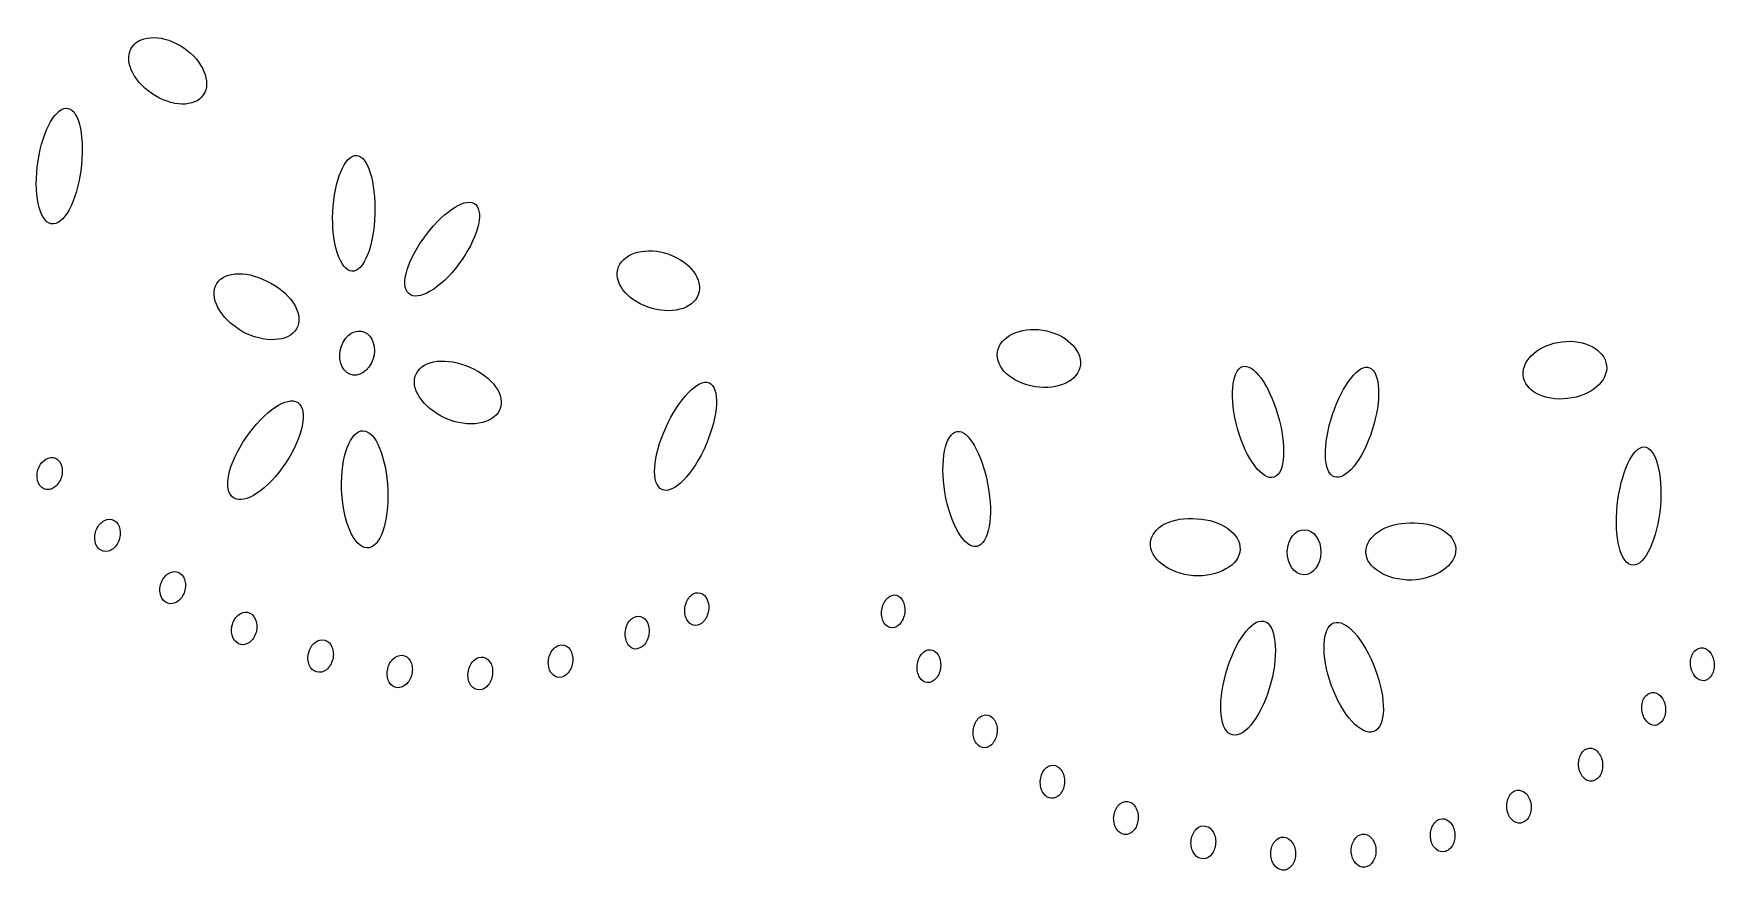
# Model space of a CAD drawing. Header units: centimetres. Extents: x -9.5 to 9.5, y -9.4 to 9.4.
# Drawn here: x -4.704 to -0.274, y -9.084 to -6.879 of the extents above; entities that cross this region are included whole.
import ezdxf

# ---------------------------------------------------------------- set-up
doc = ezdxf.new("R2010")
doc.units = ezdxf.units.CM
doc.header["$MEASUREMENT"] = 0
doc.layers.add('Camada 1', color=7, linetype='Continuous')

msp = doc.modelspace()

# ---------------------------------------------------------------- linework, layer by layer
at = {"layer": 'Camada 1'}
for points, knots in [([(-4.44788, -6.91901), (-4.46714, -6.95597), (-4.43761, -7.01069), (-4.38316, -7.04305), (-4.38316, -7.04305), (-4.32858, -7.07522), (-4.2705, -7.07125), (-4.25336, -7.03416), (-4.25336, -7.03416), (-4.23619, -6.99714), (-4.26519, -6.94164), (-4.31818, -6.91041), (-4.31818, -6.91041), (-4.37116, -6.87896), (-4.42968, -6.88372), (-4.44788, -6.91901)], [0, 0, 0, 0, 0.2, 0.2, 0.2, 0.2, 0.4, 0.4, 0.4, 0.4, 0.6, 0.6, 0.6, 0.6, 1, 1, 1, 1]), ([(-4.6187, -7.07551), (-4.65026, -7.0771), (-4.68508, -7.1456), (-4.69479, -7.22987), (-4.69479, -7.22987), (-4.70429, -7.31356), (-4.68532, -7.38343), (-4.65187, -7.38055), (-4.65187, -7.38055), (-4.61864, -7.37827), (-4.5866, -7.30819), (-4.57834, -7.22482), (-4.57834, -7.22482), (-4.57025, -7.14145), (-4.58679, -7.07382), (-4.6187, -7.07551)], [0, 0, 0, 0, 0.2, 0.2, 0.2, 0.2, 0.4, 0.4, 0.4, 0.4, 0.6, 0.6, 0.6, 0.6, 1, 1, 1, 1]), ([(-3.9162, -7.36425), (-3.91684, -7.44799), (-3.89064, -7.51125), (-3.85942, -7.50466), (-3.85942, -7.50466), (-3.82815, -7.49802), (-3.80439, -7.42375), (-3.80473, -7.33956), (-3.80473, -7.33956), (-3.8051, -7.25521), (-3.82846, -7.19325), (-3.85886, -7.20049), (-3.85886, -7.20049), (-3.88916, -7.20744), (-3.91554, -7.28046), (-3.9162, -7.36425)], [0, 0, 0, 0, 0.2, 0.2, 0.2, 0.2, 0.4, 0.4, 0.4, 0.4, 0.6, 0.6, 0.6, 0.6, 1, 1, 1, 1]), ([(-3.59235, -7.49797), (-3.54192, -7.4355), (-3.51708, -7.36176), (-3.5352, -7.33406), (-3.5352, -7.33406), (-3.55335, -7.30625), (-3.6083, -7.3347), (-3.65977, -7.39685), (-3.65977, -7.39685), (-3.71123, -7.45905), (-3.73883, -7.53158), (-3.7197, -7.5596), (-3.7197, -7.5596), (-3.70062, -7.58777), (-3.64281, -7.56042), (-3.59235, -7.49797)], [0, 0, 0, 0, 0.2, 0.2, 0.2, 0.2, 0.4, 0.4, 0.4, 0.4, 0.6, 0.6, 0.6, 0.6, 1, 1, 1, 1]), ([(-3.0738, -7.60338), (-3.01371, -7.61992), (-2.95844, -7.60044), (-2.95029, -7.55972), (-2.95029, -7.55972), (-2.94217, -7.51903), (-2.98278, -7.47299), (-3.0411, -7.4569), (-3.0411, -7.4569), (-3.09933, -7.44092), (-3.15466, -7.46063), (-3.16463, -7.50085), (-3.16463, -7.50085), (-3.17447, -7.541), (-3.13383, -7.58687), (-3.0738, -7.60338)], [0, 0, 0, 0, 0.2, 0.2, 0.2, 0.2, 0.4, 0.4, 0.4, 0.4, 0.6, 0.6, 0.6, 0.6, 1, 1, 1, 1]), ([(-4.14507, -7.66919), (-4.08377, -7.69734), (-4.02228, -7.68864), (-4.00796, -7.65017), (-4.00796, -7.65017), (-3.99362, -7.61162), (-4.03034, -7.55854), (-4.09001, -7.53116), (-4.09001, -7.53116), (-4.14838, -7.50071), (-4.20865, -7.50669), (-4.22471, -7.54428), (-4.22471, -7.54428), (-4.24066, -7.58206), (-4.20505, -7.63789), (-4.14507, -7.66919)], [0, 0, 0, 0, 0.2, 0.2, 0.2, 0.2, 0.4, 0.4, 0.4, 0.4, 0.6, 0.6, 0.6, 0.6, 1, 1, 1, 1]), ([(-3.87112, -7.77682), (-3.848, -7.78648), (-3.82045, -7.76862), (-3.81008, -7.73795), (-3.81008, -7.73795), (-3.7996, -7.70697), (-3.80989, -7.67516), (-3.83254, -7.66575), (-3.83254, -7.66575), (-3.855, -7.65548), (-3.88207, -7.67189), (-3.89297, -7.70258), (-3.89297, -7.70258), (-3.90382, -7.73314), (-3.89411, -7.76642), (-3.87112, -7.77682)], [0, 0, 0, 0, 0.2, 0.2, 0.2, 0.2, 0.4, 0.4, 0.4, 0.4, 0.6, 0.6, 0.6, 0.6, 1, 1, 1, 1]), ([(-2.16376, -7.71768), (-2.1704, -7.75975), (-2.12577, -7.79997), (-2.06457, -7.80976), (-2.06457, -7.80976), (-2.00335, -7.81934), (-1.94995, -7.79365), (-1.94535, -7.75235), (-1.94535, -7.75235), (-1.94067, -7.711), (-1.98506, -7.66983), (-2.04454, -7.66051), (-2.04454, -7.66051), (-2.1041, -7.65104), (-2.15755, -7.67765), (-2.16376, -7.71768)], [0, 0, 0, 0, 0.2, 0.2, 0.2, 0.2, 0.4, 0.4, 0.4, 0.4, 0.6, 0.6, 0.6, 0.6, 1, 1, 1, 1]), ([(-0.66096, -7.84098), (-0.59939, -7.83381), (-0.55346, -7.79455), (-0.55841, -7.75324), (-0.55841, -7.75324), (-0.56336, -7.71189), (-0.61572, -7.684), (-0.67551, -7.69096), (-0.67551, -7.69096), (-0.7352, -7.69797), (-0.78113, -7.73742), (-0.77804, -7.77899), (-0.77804, -7.77899), (-0.77486, -7.82042), (-0.72245, -7.84818), (-0.66096, -7.84098)], [0, 0, 0, 0, 0.2, 0.2, 0.2, 0.2, 0.4, 0.4, 0.4, 0.4, 0.6, 0.6, 0.6, 0.6, 1, 1, 1, 1]), ([(-3.69837, -7.78179), (-3.71107, -7.821), (-3.67067, -7.87275), (-3.60817, -7.89731), (-3.60817, -7.89731), (-3.54501, -7.91975), (-3.48432, -7.90355), (-3.4735, -7.864), (-3.4735, -7.864), (-3.46247, -7.82386), (-3.50398, -7.77579), (-3.56544, -7.75399), (-3.56544, -7.75399), (-3.62622, -7.73004), (-3.6858, -7.74253), (-3.69837, -7.78179)], [0, 0, 0, 0, 0.2, 0.2, 0.2, 0.2, 0.4, 0.4, 0.4, 0.4, 0.6, 0.6, 0.6, 0.6, 1, 1, 1, 1]), ([(-1.52646, -7.93493), (-1.50119, -8.01391), (-1.45701, -8.06339), (-1.42973, -8.04542), (-1.42973, -8.04542), (-1.4024, -8.02735), (-1.40306, -7.94861), (-1.42939, -7.86958), (-1.42939, -7.86958), (-1.45582, -7.79047), (-1.49689, -7.7411), (-1.52324, -7.75933), (-1.52324, -7.75933), (-1.54953, -7.77737), (-1.55181, -7.85596), (-1.52646, -7.93493)], [0, 0, 0, 0, 0.2, 0.2, 0.2, 0.2, 0.4, 0.4, 0.4, 0.4, 0.6, 0.6, 0.6, 0.6, 1, 1, 1, 1]), ([(-1.18084, -7.93808), (-1.15274, -7.86032), (-1.15219, -7.78163), (-1.17777, -7.76242), (-1.17777, -7.76242), (-1.20346, -7.74318), (-1.2463, -7.79065), (-1.27545, -7.86857), (-1.27545, -7.86857), (-1.30455, -7.94646), (-1.30802, -8.02507), (-1.2814, -8.0442), (-1.2814, -8.0442), (-1.25484, -8.06347), (-1.20893, -8.01587), (-1.18084, -7.93808)], [0, 0, 0, 0, 0.2, 0.2, 0.2, 0.2, 0.4, 0.4, 0.4, 0.4, 0.6, 0.6, 0.6, 0.6, 1, 1, 1, 1]), ([(-3.05287, -8.07762), (-3.02665, -8.0991), (-2.97445, -8.05233), (-2.93817, -7.97607), (-2.93817, -7.97607), (-2.90184, -7.89971), (-2.89398, -7.82161), (-2.91912, -7.80213), (-2.91912, -7.80213), (-2.94433, -7.78263), (-2.99418, -7.82936), (-3.03144, -7.90352), (-3.03144, -7.90352), (-3.06888, -7.97851), (-3.07914, -8.0563), (-3.05287, -8.07762)], [0, 0, 0, 0, 0.2, 0.2, 0.2, 0.2, 0.4, 0.4, 0.4, 0.4, 0.6, 0.6, 0.6, 0.6, 1, 1, 1, 1]), ([(-4.18256, -8.09818), (-4.15819, -8.12422), (-4.09779, -8.09112), (-4.04889, -8.02383), (-4.04889, -8.02383), (-4.00007, -7.95655), (-3.98042, -7.88085), (-4.00354, -7.85542), (-4.00354, -7.85542), (-4.02674, -7.82999), (-4.08503, -7.86402), (-4.13514, -7.93075), (-4.13514, -7.93075), (-4.18529, -7.99738), (-4.20709, -8.07212), (-4.18256, -8.09818)], [0, 0, 0, 0, 0.2, 0.2, 0.2, 0.2, 0.4, 0.4, 0.4, 0.4, 0.6, 0.6, 0.6, 0.6, 1, 1, 1, 1]), ([(-3.84172, -7.92623), (-3.8744, -7.93388), (-3.89768, -8.0082), (-3.89189, -8.093), (-3.89189, -8.093), (-3.88612, -8.17775), (-3.85286, -8.24122), (-3.81918, -8.23392), (-3.81918, -8.23392), (-3.7855, -8.22672), (-3.76502, -8.15124), (-3.77169, -8.06609), (-3.77169, -8.06609), (-3.77846, -7.98102), (-3.80894, -7.91866), (-3.84172, -7.92623)], [0, 0, 0, 0, 0.2, 0.2, 0.2, 0.2, 0.4, 0.4, 0.4, 0.4, 0.6, 0.6, 0.6, 0.6, 1, 1, 1, 1]), ([(-2.27589, -7.92938), (-2.30507, -7.94282), (-2.31661, -8.0204), (-2.29965, -8.10324), (-2.29965, -8.10324), (-2.28272, -8.1855), (-2.24329, -8.24392), (-2.21276, -8.22863), (-2.21276, -8.22863), (-2.18225, -8.21387), (-2.17381, -8.13584), (-2.19183, -8.05443), (-2.19183, -8.05443), (-2.20999, -7.97309), (-2.24642, -7.91573), (-2.27589, -7.92938)], [0, 0, 0, 0, 0.2, 0.2, 0.2, 0.2, 0.4, 0.4, 0.4, 0.4, 0.6, 0.6, 0.6, 0.6, 1, 1, 1, 1]), ([(-0.49461, -8.27873), (-0.46334, -8.28897), (-0.42876, -8.22523), (-0.41825, -8.1399), (-0.41825, -8.1399), (-0.40775, -8.05439), (-0.42452, -7.978), (-0.45413, -7.96922), (-0.45413, -7.96922), (-0.4839, -7.96044), (-0.51631, -8.02322), (-0.52832, -8.10699), (-0.52832, -8.10699), (-0.54031, -8.19158), (-0.52591, -8.26857), (-0.49461, -8.27873)], [0, 0, 0, 0, 0.2, 0.2, 0.2, 0.2, 0.4, 0.4, 0.4, 0.4, 0.6, 0.6, 0.6, 0.6, 1, 1, 1, 1]), ([(-4.66503, -8.08067), (-4.65588, -8.08003), (-4.64754, -8.07461), (-4.64045, -8.06577), (-4.64045, -8.06577), (-4.63346, -8.05685), (-4.62947, -8.04669), (-4.62873, -8.03526), (-4.62873, -8.03526), (-4.62807, -8.02375), (-4.63066, -8.01441), (-4.6364, -8.00661), (-4.6364, -8.00661), (-4.64227, -7.99886), (-4.64974, -7.99555), (-4.65884, -7.99626), (-4.65884, -7.99626), (-4.66807, -7.99703), (-4.67617, -8.00176), (-4.68326, -8.01052), (-4.68326, -8.01052), (-4.69035, -8.0193), (-4.69435, -8.02944), (-4.69533, -8.04111), (-4.69533, -8.04111), (-4.6962, -8.05275), (-4.69372, -8.06241), (-4.68776, -8.07011), (-4.68776, -8.07011), (-4.68178, -8.07794), (-4.67416, -8.08151), (-4.66503, -8.08067)], [0, 0, 0, 0, 0.1111111, 0.1111111, 0.1111111, 0.1111111, 0.2222222, 0.2222222, 0.2222222, 0.2222222, 0.3333333, 0.3333333, 0.3333333, 0.3333333, 0.4444444, 0.4444444, 0.4444444, 0.4444444, 0.5555556, 0.5555556, 0.5555556, 0.5555556, 0.6666667, 0.6666667, 0.6666667, 0.6666667, 0.7777778, 0.7777778, 0.7777778, 0.7777778, 1, 1, 1, 1]), ([(-1.64724, -8.3081), (-1.58096, -8.31135), (-1.52588, -8.2799), (-1.52431, -8.23833), (-1.52431, -8.23833), (-1.52272, -8.19666), (-1.57368, -8.16067), (-1.63819, -8.15753), (-1.63819, -8.15753), (-1.70243, -8.15097), (-1.75725, -8.17941), (-1.76069, -8.22084), (-1.76069, -8.22084), (-1.76403, -8.26233), (-1.71331, -8.30136), (-1.64724, -8.3081)], [0, 0, 0, 0, 0.2, 0.2, 0.2, 0.2, 0.4, 0.4, 0.4, 0.4, 0.6, 0.6, 0.6, 0.6, 1, 1, 1, 1]), ([(-4.50755, -8.24286), (-4.49829, -8.24051), (-4.49059, -8.23445), (-4.48443, -8.22466), (-4.48443, -8.22466), (-4.47829, -8.21495), (-4.47541, -8.20429), (-4.47594, -8.19294), (-4.47594, -8.19294), (-4.47642, -8.18135), (-4.48009, -8.17249), (-4.487, -8.16614), (-4.487, -8.16614), (-4.4938, -8.15974), (-4.50184, -8.15762), (-4.51108, -8.16), (-4.51108, -8.16), (-4.52029, -8.16235), (-4.52809, -8.16833), (-4.53439, -8.1781), (-4.53439, -8.1781), (-4.54066, -8.18784), (-4.54357, -8.19845), (-4.5432, -8.20974), (-4.5432, -8.20974), (-4.54272, -8.22125), (-4.53897, -8.23019), (-4.53201, -8.23662), (-4.53201, -8.23662), (-4.52498, -8.24309), (-4.51681, -8.24518), (-4.50755, -8.24286)], [0, 0, 0, 0, 0.1111111, 0.1111111, 0.1111111, 0.1111111, 0.2222222, 0.2222222, 0.2222222, 0.2222222, 0.3333333, 0.3333333, 0.3333333, 0.3333333, 0.4444444, 0.4444444, 0.4444444, 0.4444444, 0.5555556, 0.5555556, 0.5555556, 0.5555556, 0.6666667, 0.6666667, 0.6666667, 0.6666667, 0.7777778, 0.7777778, 0.7777778, 0.7777778, 1, 1, 1, 1]), ([(-1.35655, -8.30562), (-1.33184, -8.30594), (-1.31146, -8.27871), (-1.31123, -8.24596), (-1.31123, -8.24596), (-1.31097, -8.21289), (-1.33047, -8.1869), (-1.35467, -8.18661), (-1.35467, -8.18661), (-1.37893, -8.18545), (-1.39931, -8.21111), (-1.40005, -8.24405), (-1.40005, -8.24405), (-1.40081, -8.27691), (-1.38136, -8.30448), (-1.35655, -8.30562)], [0, 0, 0, 0, 0.2, 0.2, 0.2, 0.2, 0.4, 0.4, 0.4, 0.4, 0.6, 0.6, 0.6, 0.6, 1, 1, 1, 1]), ([(-1.19272, -8.24492), (-1.19251, -8.28651), (-1.13853, -8.3199), (-1.07223, -8.31932), (-1.07223, -8.31932), (-1.00593, -8.31654), (-0.95388, -8.27839), (-0.95595, -8.23709), (-0.95595, -8.23709), (-0.95801, -8.19521), (-1.01188, -8.16576), (-1.07636, -8.16848), (-1.07636, -8.16848), (-1.14086, -8.16898), (-1.19301, -8.20325), (-1.19272, -8.24492)], [0, 0, 0, 0, 0.2, 0.2, 0.2, 0.2, 0.4, 0.4, 0.4, 0.4, 0.6, 0.6, 0.6, 0.6, 1, 1, 1, 1]), ([(-4.33123, -8.37909), (-4.32208, -8.37523), (-4.31488, -8.368), (-4.30969, -8.35747), (-4.30969, -8.35747), (-4.3045, -8.34691), (-4.30281, -8.33609), (-4.30456, -8.32514), (-4.30456, -8.32514), (-4.30628, -8.31413), (-4.31107, -8.30609), (-4.31874, -8.30106), (-4.31874, -8.30106), (-4.32636, -8.2959), (-4.33477, -8.29527), (-4.3439, -8.29915), (-4.3439, -8.29915), (-4.35308, -8.30301), (-4.36028, -8.31021), (-4.3656, -8.32066), (-4.3656, -8.32066), (-4.37092, -8.33108), (-4.37266, -8.34191), (-4.37092, -8.35299), (-4.37092, -8.35299), (-4.36933, -8.36397), (-4.36446, -8.37204), (-4.35666, -8.37715), (-4.35666, -8.37715), (-4.3489, -8.38232), (-4.34033, -8.38287), (-4.33123, -8.37909)], [0, 0, 0, 0, 0.1111111, 0.1111111, 0.1111111, 0.1111111, 0.2222222, 0.2222222, 0.2222222, 0.2222222, 0.3333333, 0.3333333, 0.3333333, 0.3333333, 0.4444444, 0.4444444, 0.4444444, 0.4444444, 0.5555556, 0.5555556, 0.5555556, 0.5555556, 0.6666667, 0.6666667, 0.6666667, 0.6666667, 0.7777778, 0.7777778, 0.7777778, 0.7777778, 1, 1, 1, 1]), ([(-2.92854, -8.4115), (-2.92449, -8.40049), (-2.92372, -8.38954), (-2.92629, -8.37867), (-2.92629, -8.37867), (-2.92883, -8.36777), (-2.93396, -8.36012), (-2.94158, -8.35578), (-2.94158, -8.35578), (-2.94933, -8.35168), (-2.95714, -8.35115), (-2.96547, -8.35554), (-2.96547, -8.35554), (-2.9737, -8.35993), (-2.98, -8.36753), (-2.98412, -8.37848), (-2.98412, -8.37848), (-2.98833, -8.38946), (-2.98912, -8.40041), (-2.98674, -8.41155), (-2.98674, -8.41155), (-2.98431, -8.42272), (-2.97917, -8.43076), (-2.97155, -8.43544), (-2.97155, -8.43544), (-2.96385, -8.44039), (-2.95573, -8.43983), (-2.94734, -8.43512), (-2.94734, -8.43512), (-2.93883, -8.43052), (-2.93259, -8.42253), (-2.92854, -8.4115)], [0, 0, 0, 0, 0.1111111, 0.1111111, 0.1111111, 0.1111111, 0.2222222, 0.2222222, 0.2222222, 0.2222222, 0.3333333, 0.3333333, 0.3333333, 0.3333333, 0.4444444, 0.4444444, 0.4444444, 0.4444444, 0.5555556, 0.5555556, 0.5555556, 0.5555556, 0.6666667, 0.6666667, 0.6666667, 0.6666667, 0.7777778, 0.7777778, 0.7777778, 0.7777778, 1, 1, 1, 1]), ([(-2.40803, -8.39282), (-2.40901, -8.38118), (-2.41274, -8.37216), (-2.41925, -8.36554), (-2.41925, -8.36554), (-2.42584, -8.35906), (-2.43322, -8.3571), (-2.44166, -8.35951), (-2.44166, -8.35951), (-2.45002, -8.362), (-2.4569, -8.36816), (-2.46232, -8.37816), (-2.46232, -8.37816), (-2.46766, -8.38806), (-2.46997, -8.39888), (-2.46912, -8.4106), (-2.46912, -8.4106), (-2.4683, -8.42222), (-2.46462, -8.43134), (-2.45793, -8.43788), (-2.45793, -8.43788), (-2.45134, -8.44431), (-2.44377, -8.44643), (-2.43533, -8.44402), (-2.43533, -8.44402), (-2.42681, -8.44161), (-2.4199, -8.43542), (-2.41461, -8.42539), (-2.41461, -8.42539), (-2.40927, -8.41534), (-2.40705, -8.40441), (-2.40803, -8.39282)], [0, 0, 0, 0, 0.1111111, 0.1111111, 0.1111111, 0.1111111, 0.2222222, 0.2222222, 0.2222222, 0.2222222, 0.3333333, 0.3333333, 0.3333333, 0.3333333, 0.4444444, 0.4444444, 0.4444444, 0.4444444, 0.5555556, 0.5555556, 0.5555556, 0.5555556, 0.6666667, 0.6666667, 0.6666667, 0.6666667, 0.7777778, 0.7777778, 0.7777778, 0.7777778, 1, 1, 1, 1]), ([(-4.13853, -8.48548), (-4.12977, -8.4804), (-4.12332, -8.47225), (-4.11932, -8.46116), (-4.11932, -8.46116), (-4.11519, -8.44999), (-4.11464, -8.43901), (-4.11755, -8.42843), (-4.11755, -8.42843), (-4.12051, -8.41777), (-4.12599, -8.41033), (-4.13425, -8.40634), (-4.13425, -8.40634), (-4.14243, -8.4024), (-4.15089, -8.4029), (-4.1597, -8.40798), (-4.1597, -8.40798), (-4.16846, -8.41295), (-4.17491, -8.42102), (-4.17909, -8.43211), (-4.17909, -8.43211), (-4.18316, -8.44322), (-4.18391, -8.4541), (-4.18097, -8.46476), (-4.18097, -8.46476), (-4.17809, -8.47553), (-4.17242, -8.48278), (-4.16412, -8.48691), (-4.16412, -8.48691), (-4.15573, -8.49096), (-4.14721, -8.49043), (-4.13853, -8.48548)], [0, 0, 0, 0, 0.1111111, 0.1111111, 0.1111111, 0.1111111, 0.2222222, 0.2222222, 0.2222222, 0.2222222, 0.3333333, 0.3333333, 0.3333333, 0.3333333, 0.4444444, 0.4444444, 0.4444444, 0.4444444, 0.5555556, 0.5555556, 0.5555556, 0.5555556, 0.6666667, 0.6666667, 0.6666667, 0.6666667, 0.7777778, 0.7777778, 0.7777778, 0.7777778, 1, 1, 1, 1]), ([(-3.08554, -8.47347), (-3.08152, -8.46252), (-3.08075, -8.45154), (-3.08329, -8.44058), (-3.08329, -8.44058), (-3.08583, -8.42976), (-3.09094, -8.42211), (-3.09861, -8.41775), (-3.09861, -8.41775), (-3.10636, -8.41362), (-3.11417, -8.41309), (-3.12245, -8.41751), (-3.12245, -8.41751), (-3.13071, -8.42188), (-3.137, -8.42955), (-3.14116, -8.4405), (-3.14116, -8.4405), (-3.14529, -8.45137), (-3.14621, -8.46238), (-3.14375, -8.47352), (-3.14375, -8.47352), (-3.14132, -8.48471), (-3.13618, -8.4927), (-3.12854, -8.49741), (-3.12854, -8.49741), (-3.12089, -8.50236), (-3.11272, -8.5018), (-3.10436, -8.4972), (-3.10436, -8.4972), (-3.09589, -8.49252), (-3.08962, -8.4845), (-3.08554, -8.47347)], [0, 0, 0, 0, 0.1111111, 0.1111111, 0.1111111, 0.1111111, 0.2222222, 0.2222222, 0.2222222, 0.2222222, 0.3333333, 0.3333333, 0.3333333, 0.3333333, 0.4444444, 0.4444444, 0.4444444, 0.4444444, 0.5555556, 0.5555556, 0.5555556, 0.5555556, 0.6666667, 0.6666667, 0.6666667, 0.6666667, 0.7777778, 0.7777778, 0.7777778, 0.7777778, 1, 1, 1, 1]), ([(-1.54988, -8.72535), (-1.51892, -8.74064), (-1.47236, -8.68669), (-1.44725, -8.60494), (-1.44725, -8.60494), (-1.42217, -8.52329), (-1.42709, -8.44466), (-1.45667, -8.4296), (-1.45667, -8.4296), (-1.48641, -8.41447), (-1.53062, -8.46849), (-1.55711, -8.55009), (-1.55711, -8.55009), (-1.5836, -8.63169), (-1.58099, -8.71014), (-1.54988, -8.72535)], [0, 0, 0, 0, 0.2, 0.2, 0.2, 0.2, 0.4, 0.4, 0.4, 0.4, 0.6, 0.6, 0.6, 0.6, 1, 1, 1, 1]), ([(-1.28273, -8.43492), (-1.31107, -8.45442), (-1.30998, -8.53308), (-1.27834, -8.61058), (-1.27834, -8.61058), (-1.2467, -8.68805), (-1.19584, -8.73509), (-1.16642, -8.71549), (-1.16642, -8.71549), (-1.13702, -8.69599), (-1.14113, -8.61728), (-1.17372, -8.53983), (-1.17372, -8.53983), (-1.20634, -8.46243), (-1.25423, -8.41539), (-1.28273, -8.43492)], [0, 0, 0, 0, 0.2, 0.2, 0.2, 0.2, 0.4, 0.4, 0.4, 0.4, 0.6, 0.6, 0.6, 0.6, 1, 1, 1, 1]), ([(-3.93269, -8.55536), (-3.92443, -8.5488), (-3.91891, -8.53972), (-3.91605, -8.52829), (-3.91605, -8.52829), (-3.91317, -8.5167), (-3.9138, -8.50583), (-3.91785, -8.49604), (-3.91785, -8.49604), (-3.92187, -8.48612), (-3.92833, -8.48001), (-3.93695, -8.47768), (-3.93695, -8.47768), (-3.94565, -8.47527), (-3.95412, -8.47728), (-3.96238, -8.48374), (-3.96238, -8.48374), (-3.97066, -8.4902), (-3.97632, -8.49919), (-3.97931, -8.51078), (-3.97931, -8.51078), (-3.98225, -8.52229), (-3.98177, -8.53295), (-3.97764, -8.54285), (-3.97764, -8.54285), (-3.97351, -8.55277), (-3.96708, -8.55891), (-3.95833, -8.56137), (-3.95833, -8.56137), (-3.94941, -8.56382), (-3.94089, -8.56168), (-3.93269, -8.55536)], [0, 0, 0, 0, 0.1111111, 0.1111111, 0.1111111, 0.1111111, 0.2222222, 0.2222222, 0.2222222, 0.2222222, 0.3333333, 0.3333333, 0.3333333, 0.3333333, 0.4444444, 0.4444444, 0.4444444, 0.4444444, 0.5555556, 0.5555556, 0.5555556, 0.5555556, 0.6666667, 0.6666667, 0.6666667, 0.6666667, 0.7777778, 0.7777778, 0.7777778, 0.7777778, 1, 1, 1, 1]), ([(-3.29052, -8.55692), (-3.28486, -8.54708), (-3.28245, -8.53634), (-3.28322, -8.52456), (-3.28322, -8.52456), (-3.28404, -8.51297), (-3.28788, -8.50374), (-3.29462, -8.49718), (-3.29462, -8.49718), (-3.30145, -8.49046), (-3.30915, -8.48832), (-3.31804, -8.49062), (-3.31804, -8.49062), (-3.32688, -8.49287), (-3.33413, -8.4989), (-3.33992, -8.50877), (-3.33992, -8.50877), (-3.34566, -8.51861), (-3.3482, -8.52935), (-3.34751, -8.54105), (-3.34751, -8.54105), (-3.34685, -8.55264), (-3.34301, -8.56185), (-3.33613, -8.56851), (-3.33613, -8.56851), (-3.32933, -8.5752), (-3.32142, -8.57737), (-3.31248, -8.57512), (-3.31248, -8.57512), (-3.30351, -8.57282), (-3.29613, -8.56673), (-3.29052, -8.55692)], [0, 0, 0, 0, 0.1111111, 0.1111111, 0.1111111, 0.1111111, 0.2222222, 0.2222222, 0.2222222, 0.2222222, 0.3333333, 0.3333333, 0.3333333, 0.3333333, 0.4444444, 0.4444444, 0.4444444, 0.4444444, 0.5555556, 0.5555556, 0.5555556, 0.5555556, 0.6666667, 0.6666667, 0.6666667, 0.6666667, 0.7777778, 0.7777778, 0.7777778, 0.7777778, 1, 1, 1, 1]), ([(-2.34794, -8.58946), (-2.33934, -8.58988), (-2.33172, -8.58602), (-2.32503, -8.5779), (-2.32503, -8.5779), (-2.31831, -8.56978), (-2.3145, -8.55967), (-2.31363, -8.54768), (-2.31363, -8.54768), (-2.3127, -8.53575), (-2.31493, -8.52532), (-2.32024, -8.51651), (-2.32024, -8.51651), (-2.32566, -8.50775), (-2.33246, -8.50317), (-2.34093, -8.5027), (-2.34093, -8.5027), (-2.3494, -8.50225), (-2.35699, -8.50609), (-2.36376, -8.51429), (-2.36376, -8.51429), (-2.37037, -8.52241), (-2.37429, -8.53247), (-2.37535, -8.54437), (-2.37535, -8.54437), (-2.37633, -8.55633), (-2.37424, -8.56673), (-2.36887, -8.57554), (-2.36887, -8.57554), (-2.36347, -8.58438), (-2.35641, -8.58904), (-2.34794, -8.58946)], [0, 0, 0, 0, 0.1111111, 0.1111111, 0.1111111, 0.1111111, 0.2222222, 0.2222222, 0.2222222, 0.2222222, 0.3333333, 0.3333333, 0.3333333, 0.3333333, 0.4444444, 0.4444444, 0.4444444, 0.4444444, 0.5555556, 0.5555556, 0.5555556, 0.5555556, 0.6666667, 0.6666667, 0.6666667, 0.6666667, 0.7777778, 0.7777778, 0.7777778, 0.7777778, 1, 1, 1, 1]), ([(-0.27456, -8.54538), (-0.27416, -8.53355), (-0.27684, -8.52292), (-0.28263, -8.51368), (-0.28263, -8.51368), (-0.28837, -8.50439), (-0.29552, -8.49915), (-0.30409, -8.49796), (-0.30409, -8.49796), (-0.31266, -8.49698), (-0.32015, -8.49947), (-0.32658, -8.50677), (-0.32658, -8.50677), (-0.33298, -8.51399), (-0.33653, -8.52354), (-0.33706, -8.53542), (-0.33706, -8.53542), (-0.33759, -8.54727), (-0.33502, -8.55788), (-0.32931, -8.56746), (-0.32931, -8.56746), (-0.32354, -8.57701), (-0.31629, -8.58262), (-0.30764, -8.58413), (-0.30764, -8.58413), (-0.29891, -8.58585), (-0.29139, -8.5823), (-0.28502, -8.57476), (-0.28502, -8.57476), (-0.27839, -8.56716), (-0.27496, -8.55729), (-0.27456, -8.54538)], [0, 0, 0, 0, 0.1111111, 0.1111111, 0.1111111, 0.1111111, 0.2222222, 0.2222222, 0.2222222, 0.2222222, 0.3333333, 0.3333333, 0.3333333, 0.3333333, 0.4444444, 0.4444444, 0.4444444, 0.4444444, 0.5555556, 0.5555556, 0.5555556, 0.5555556, 0.6666667, 0.6666667, 0.6666667, 0.6666667, 0.7777778, 0.7777778, 0.7777778, 0.7777778, 1, 1, 1, 1]), ([(-3.72052, -8.59245), (-3.71293, -8.58475), (-3.7083, -8.57501), (-3.70663, -8.56316), (-3.70663, -8.56316), (-3.70494, -8.55139), (-3.70663, -8.54104), (-3.71163, -8.53218), (-3.71163, -8.53218), (-3.71679, -8.52324), (-3.72377, -8.51842), (-3.73272, -8.51755), (-3.73272, -8.51755), (-3.74169, -8.51681), (-3.75, -8.52022), (-3.75762, -8.52795), (-3.75762, -8.52795), (-3.76524, -8.53565), (-3.77003, -8.54547), (-3.77175, -8.55716), (-3.77175, -8.55716), (-3.77366, -8.56896), (-3.77199, -8.57931), (-3.76686, -8.5882), (-3.76686, -8.5882), (-3.76173, -8.59714), (-3.75458, -8.60201), (-3.74553, -8.60291), (-3.74553, -8.60291), (-3.73639, -8.60372), (-3.72803, -8.60023), (-3.72052, -8.59245)], [0, 0, 0, 0, 0.1111111, 0.1111111, 0.1111111, 0.1111111, 0.2222222, 0.2222222, 0.2222222, 0.2222222, 0.3333333, 0.3333333, 0.3333333, 0.3333333, 0.4444444, 0.4444444, 0.4444444, 0.4444444, 0.5555556, 0.5555556, 0.5555556, 0.5555556, 0.6666667, 0.6666667, 0.6666667, 0.6666667, 0.7777778, 0.7777778, 0.7777778, 0.7777778, 1, 1, 1, 1]), ([(-3.50523, -8.59475), (-3.49856, -8.58602), (-3.49504, -8.57573), (-3.49446, -8.5639), (-3.49446, -8.5639), (-3.4939, -8.55191), (-3.4966, -8.54186), (-3.5025, -8.53384), (-3.5025, -8.53384), (-3.50843, -8.52572), (-3.51578, -8.52183), (-3.52475, -8.52225), (-3.52475, -8.52225), (-3.53372, -8.52273), (-3.54158, -8.52728), (-3.5483, -8.53596), (-3.5483, -8.53596), (-3.55513, -8.54469), (-3.55886, -8.55493), (-3.55941, -8.56678), (-3.55941, -8.56678), (-3.5601, -8.57858), (-3.55743, -8.58866), (-3.55145, -8.59686), (-3.55145, -8.59686), (-3.5455, -8.60493), (-3.53793, -8.60885), (-3.52893, -8.60842), (-3.52893, -8.60842), (-3.51978, -8.60803), (-3.51189, -8.60348), (-3.50523, -8.59475)], [0, 0, 0, 0, 0.1111111, 0.1111111, 0.1111111, 0.1111111, 0.2222222, 0.2222222, 0.2222222, 0.2222222, 0.3333333, 0.3333333, 0.3333333, 0.3333333, 0.4444444, 0.4444444, 0.4444444, 0.4444444, 0.5555556, 0.5555556, 0.5555556, 0.5555556, 0.6666667, 0.6666667, 0.6666667, 0.6666667, 0.7777778, 0.7777778, 0.7777778, 0.7777778, 1, 1, 1, 1]), ([(-0.40293, -8.66304), (-0.40256, -8.65116), (-0.40523, -8.64058), (-0.41103, -8.63129), (-0.41103, -8.63129), (-0.41677, -8.62203), (-0.42392, -8.61676), (-0.43249, -8.6156), (-0.43249, -8.6156), (-0.44106, -8.61462), (-0.44855, -8.61711), (-0.45501, -8.62438), (-0.45501, -8.62438), (-0.46139, -8.63163), (-0.46493, -8.64118), (-0.46543, -8.65309), (-0.46543, -8.65309), (-0.46599, -8.66489), (-0.46342, -8.67553), (-0.4577, -8.68508), (-0.4577, -8.68508), (-0.45196, -8.69463), (-0.44468, -8.70024), (-0.43603, -8.70178), (-0.43603, -8.70178), (-0.42727, -8.70347), (-0.41978, -8.69993), (-0.41338, -8.69241), (-0.41338, -8.69241), (-0.4068, -8.68479), (-0.40333, -8.67492), (-0.40293, -8.66304)], [0, 0, 0, 0, 0.1111111, 0.1111111, 0.1111111, 0.1111111, 0.2222222, 0.2222222, 0.2222222, 0.2222222, 0.3333333, 0.3333333, 0.3333333, 0.3333333, 0.4444444, 0.4444444, 0.4444444, 0.4444444, 0.5555556, 0.5555556, 0.5555556, 0.5555556, 0.6666667, 0.6666667, 0.6666667, 0.6666667, 0.7777778, 0.7777778, 0.7777778, 0.7777778, 1, 1, 1, 1]), ([(-2.1912, -8.76006), (-2.18255, -8.75739), (-2.17564, -8.75093), (-2.17056, -8.74069), (-2.17056, -8.74069), (-2.16548, -8.73058), (-2.16365, -8.71963), (-2.165, -8.70801), (-2.165, -8.70801), (-2.16646, -8.69642), (-2.17064, -8.68737), (-2.17773, -8.68108), (-2.17773, -8.68108), (-2.18479, -8.67481), (-2.1926, -8.67298), (-2.2012, -8.67571), (-2.2012, -8.67571), (-2.2098, -8.67836), (-2.2167, -8.68486), (-2.22181, -8.695), (-2.22181, -8.695), (-2.22702, -8.70516), (-2.22901, -8.71606), (-2.22766, -8.72768), (-2.22766, -8.72768), (-2.22636, -8.73927), (-2.2221, -8.74824), (-2.21496, -8.75467), (-2.21496, -8.75467), (-2.20774, -8.76104), (-2.19983, -8.76287), (-2.1912, -8.76006)], [0, 0, 0, 0, 0.1111111, 0.1111111, 0.1111111, 0.1111111, 0.2222222, 0.2222222, 0.2222222, 0.2222222, 0.3333333, 0.3333333, 0.3333333, 0.3333333, 0.4444444, 0.4444444, 0.4444444, 0.4444444, 0.5555556, 0.5555556, 0.5555556, 0.5555556, 0.6666667, 0.6666667, 0.6666667, 0.6666667, 0.7777778, 0.7777778, 0.7777778, 0.7777778, 1, 1, 1, 1]), ([(-0.56978, -8.81901), (-0.5675, -8.80758), (-0.56859, -8.79655), (-0.5729, -8.78586), (-0.5729, -8.78586), (-0.57729, -8.77525), (-0.5837, -8.76805), (-0.59211, -8.7644), (-0.59211, -8.7644), (-0.60055, -8.76064), (-0.60849, -8.76157), (-0.61616, -8.76707), (-0.61616, -8.76707), (-0.62373, -8.77252), (-0.62867, -8.78093), (-0.63108, -8.79239), (-0.63108, -8.79239), (-0.63343, -8.80385), (-0.63248, -8.81488), (-0.62822, -8.8256), (-0.62822, -8.8256), (-0.62401, -8.83624), (-0.61758, -8.84349), (-0.60906, -8.84711), (-0.60906, -8.84711), (-0.60062, -8.85081), (-0.5925, -8.84989), (-0.5848, -8.84438), (-0.5848, -8.84438), (-0.57703, -8.83883), (-0.57203, -8.83034), (-0.56978, -8.81901)], [0, 0, 0, 0, 0.1111111, 0.1111111, 0.1111111, 0.1111111, 0.2222222, 0.2222222, 0.2222222, 0.2222222, 0.3333333, 0.3333333, 0.3333333, 0.3333333, 0.4444444, 0.4444444, 0.4444444, 0.4444444, 0.5555556, 0.5555556, 0.5555556, 0.5555556, 0.6666667, 0.6666667, 0.6666667, 0.6666667, 0.7777778, 0.7777778, 0.7777778, 0.7777778, 1, 1, 1, 1]), ([(-2.00864, -8.89151), (-2.00023, -8.88741), (-1.99406, -8.87918), (-1.99012, -8.8682), (-1.99012, -8.8682), (-1.98634, -8.85717), (-1.98575, -8.84613), (-1.98856, -8.83505), (-1.98856, -8.83505), (-1.99152, -8.82404), (-1.99682, -8.81621), (-2.00465, -8.81105), (-2.00465, -8.81105), (-2.01251, -8.80602), (-2.02055, -8.80571), (-2.02891, -8.80986), (-2.02891, -8.80986), (-2.03732, -8.81404), (-2.04349, -8.82158), (-2.04746, -8.83248), (-2.04746, -8.83248), (-2.0514, -8.84343), (-2.05204, -8.85447), (-2.04934, -8.86579), (-2.04934, -8.86579), (-2.04659, -8.87703), (-2.04122, -8.88521), (-2.03325, -8.89016), (-2.03325, -8.89016), (-2.02523, -8.89524), (-2.01697, -8.89572), (-2.00864, -8.89151)], [0, 0, 0, 0, 0.1111111, 0.1111111, 0.1111111, 0.1111111, 0.2222222, 0.2222222, 0.2222222, 0.2222222, 0.3333333, 0.3333333, 0.3333333, 0.3333333, 0.4444444, 0.4444444, 0.4444444, 0.4444444, 0.5555556, 0.5555556, 0.5555556, 0.5555556, 0.6666667, 0.6666667, 0.6666667, 0.6666667, 0.7777778, 0.7777778, 0.7777778, 0.7777778, 1, 1, 1, 1]), ([(-1.81052, -8.9843), (-1.80258, -8.97861), (-1.79718, -8.97001), (-1.79443, -8.95848), (-1.79443, -8.95848), (-1.79163, -8.947), (-1.79221, -8.93591), (-1.7962, -8.92541), (-1.7962, -8.92541), (-1.80022, -8.9148), (-1.80647, -8.90782), (-1.81488, -8.9044), (-1.81488, -8.9044), (-1.82327, -8.90099), (-1.83144, -8.90205), (-1.83941, -8.90779), (-1.83941, -8.90779), (-1.84732, -8.91351), (-1.8528, -8.92208), (-1.85571, -8.93361), (-1.85571, -8.93361), (-1.85862, -8.94512), (-1.85806, -8.95621), (-1.85418, -8.96668), (-1.85418, -8.96668), (-1.85021, -8.97729), (-1.84389, -8.98427), (-1.83539, -8.98769), (-1.83539, -8.98769), (-1.82684, -8.99112), (-1.81853, -8.98999), (-1.81052, -8.9843)], [0, 0, 0, 0, 0.1111111, 0.1111111, 0.1111111, 0.1111111, 0.2222222, 0.2222222, 0.2222222, 0.2222222, 0.3333333, 0.3333333, 0.3333333, 0.3333333, 0.4444444, 0.4444444, 0.4444444, 0.4444444, 0.5555556, 0.5555556, 0.5555556, 0.5555556, 0.6666667, 0.6666667, 0.6666667, 0.6666667, 0.7777778, 0.7777778, 0.7777778, 0.7777778, 1, 1, 1, 1]), ([(-0.7598, -8.93577), (-0.75625, -8.92505), (-0.75612, -8.91402), (-0.75924, -8.90267), (-0.75924, -8.90267), (-0.76242, -8.89124), (-0.76805, -8.8828), (-0.77607, -8.87753), (-0.77607, -8.87753), (-0.78414, -8.87208), (-0.79229, -8.87126), (-0.80054, -8.87504), (-0.80054, -8.87504), (-0.80882, -8.87888), (-0.8148, -8.88607), (-0.81845, -8.89679), (-0.81845, -8.89679), (-0.82218, -8.90756), (-0.82252, -8.91859), (-0.8194, -8.92994), (-0.8194, -8.92994), (-0.81636, -8.94137), (-0.81072, -8.94973), (-0.8026, -8.95518), (-0.8026, -8.95518), (-0.7945, -8.96055), (-0.78622, -8.96127), (-0.77786, -8.95753), (-0.77786, -8.95753), (-0.76944, -8.95376), (-0.76338, -8.94646), (-0.7598, -8.93577)], [0, 0, 0, 0, 0.1111111, 0.1111111, 0.1111111, 0.1111111, 0.2222222, 0.2222222, 0.2222222, 0.2222222, 0.3333333, 0.3333333, 0.3333333, 0.3333333, 0.4444444, 0.4444444, 0.4444444, 0.4444444, 0.5555556, 0.5555556, 0.5555556, 0.5555556, 0.6666667, 0.6666667, 0.6666667, 0.6666667, 0.7777778, 0.7777778, 0.7777778, 0.7777778, 1, 1, 1, 1]), ([(-0.96285, -9.0151), (-0.95809, -9.00494), (-0.95679, -8.99404), (-0.95888, -8.98227), (-0.95888, -8.98227), (-0.96089, -8.97055), (-0.96571, -8.96153), (-0.97317, -8.9551), (-0.97317, -8.9551), (-0.98076, -8.94862), (-0.98886, -8.94677), (-0.99754, -8.94931), (-0.99754, -8.94931), (-1.00619, -8.95204), (-1.01294, -8.95839), (-1.0177, -8.96849), (-1.0177, -8.96849), (-1.02246, -8.97865), (-1.02392, -8.98963), (-1.02196, -9.00132), (-1.02196, -9.00132), (-1.02008, -9.01309), (-1.01535, -9.02217), (-1.00775, -9.0286), (-1.00775, -9.0286), (-1.00016, -9.03506), (-0.99193, -9.03693), (-0.98312, -9.03432), (-0.98312, -9.03432), (-0.97428, -9.03163), (-0.96753, -9.02518), (-0.96285, -9.0151)], [0, 0, 0, 0, 0.1111111, 0.1111111, 0.1111111, 0.1111111, 0.2222222, 0.2222222, 0.2222222, 0.2222222, 0.3333333, 0.3333333, 0.3333333, 0.3333333, 0.4444444, 0.4444444, 0.4444444, 0.4444444, 0.5555556, 0.5555556, 0.5555556, 0.5555556, 0.6666667, 0.6666667, 0.6666667, 0.6666667, 0.7777778, 0.7777778, 0.7777778, 0.7777778, 1, 1, 1, 1]), ([(-1.60266, -9.04558), (-1.59528, -9.03854), (-1.59078, -9.02899), (-1.58911, -9.01719), (-1.58911, -9.01719), (-1.58752, -9.00526), (-1.58927, -8.99452), (-1.5943, -8.9848), (-1.5943, -8.9848), (-1.59935, -8.97517), (-1.60631, -8.96937), (-1.61504, -8.96752), (-1.61504, -8.96752), (-1.62385, -8.96559), (-1.63195, -8.96818), (-1.63933, -8.97527), (-1.63933, -8.97527), (-1.64674, -8.98239), (-1.65134, -8.99181), (-1.65306, -9.00369), (-1.65306, -9.00369), (-1.65483, -9.01549), (-1.65314, -9.02629), (-1.64806, -9.03605), (-1.64806, -9.03605), (-1.64314, -9.04581), (-1.6361, -9.05153), (-1.62718, -9.05335), (-1.62718, -9.05335), (-1.61827, -9.05529), (-1.6101, -9.05261), (-1.60266, -9.04558)], [0, 0, 0, 0, 0.1111111, 0.1111111, 0.1111111, 0.1111111, 0.2222222, 0.2222222, 0.2222222, 0.2222222, 0.3333333, 0.3333333, 0.3333333, 0.3333333, 0.4444444, 0.4444444, 0.4444444, 0.4444444, 0.5555556, 0.5555556, 0.5555556, 0.5555556, 0.6666667, 0.6666667, 0.6666667, 0.6666667, 0.7777778, 0.7777778, 0.7777778, 0.7777778, 1, 1, 1, 1]), ([(-1.17367, -9.06044), (-1.16795, -9.05118), (-1.16557, -9.04057), (-1.16642, -9.02874), (-1.16642, -9.02874), (-1.16727, -9.01673), (-1.17121, -9.00678), (-1.17809, -8.99905), (-1.17809, -8.99905), (-1.18494, -8.99127), (-1.19285, -8.98799), (-1.20172, -8.98905), (-1.20172, -8.98905), (-1.21064, -8.99008), (-1.21799, -8.99516), (-1.22373, -9.00434), (-1.22373, -9.00434), (-1.22952, -9.01355), (-1.23206, -9.02413), (-1.2313, -9.03614), (-1.2313, -9.03614), (-1.23053, -9.04813), (-1.22672, -9.05794), (-1.21979, -9.06575), (-1.21979, -9.06575), (-1.21283, -9.07345), (-1.20487, -9.07681), (-1.1959, -9.07578), (-1.1959, -9.07578), (-1.18682, -9.07476), (-1.17941, -9.06949), (-1.17367, -9.06044)], [0, 0, 0, 0, 0.1111111, 0.1111111, 0.1111111, 0.1111111, 0.2222222, 0.2222222, 0.2222222, 0.2222222, 0.3333333, 0.3333333, 0.3333333, 0.3333333, 0.4444444, 0.4444444, 0.4444444, 0.4444444, 0.5555556, 0.5555556, 0.5555556, 0.5555556, 0.6666667, 0.6666667, 0.6666667, 0.6666667, 0.7777778, 0.7777778, 0.7777778, 0.7777778, 1, 1, 1, 1]), ([(-1.38869, -9.07262), (-1.38208, -9.0646), (-1.3785, -9.0545), (-1.37816, -9.04254), (-1.37816, -9.04254), (-1.37776, -9.0305), (-1.38065, -9.01997), (-1.38665, -9.01111), (-1.38665, -9.01111), (-1.39271, -9.00217), (-1.40014, -8.99733), (-1.40917, -8.99664), (-1.40917, -8.99664), (-1.41803, -8.99608), (-1.42587, -8.99974), (-1.43259, -9.00781), (-1.43259, -9.00781), (-1.43923, -9.0158), (-1.44286, -9.02588), (-1.44336, -9.03784), (-1.44336, -9.03784), (-1.44378, -9.04983), (-1.44111, -9.06041), (-1.43503, -9.06927), (-1.43503, -9.06927), (-1.429, -9.07832), (-1.4214, -9.083), (-1.41238, -9.08374), (-1.41238, -9.08374), (-1.40319, -9.08436), (-1.39533, -9.08061), (-1.38869, -9.07262)], [0, 0, 0, 0, 0.1111111, 0.1111111, 0.1111111, 0.1111111, 0.2222222, 0.2222222, 0.2222222, 0.2222222, 0.3333333, 0.3333333, 0.3333333, 0.3333333, 0.4444444, 0.4444444, 0.4444444, 0.4444444, 0.5555556, 0.5555556, 0.5555556, 0.5555556, 0.6666667, 0.6666667, 0.6666667, 0.6666667, 0.7777778, 0.7777778, 0.7777778, 0.7777778, 1, 1, 1, 1])]:
    msp.add_open_spline(points, degree=3, knots=knots, dxfattribs=at)

doc.saveas('drawing.dxf')
